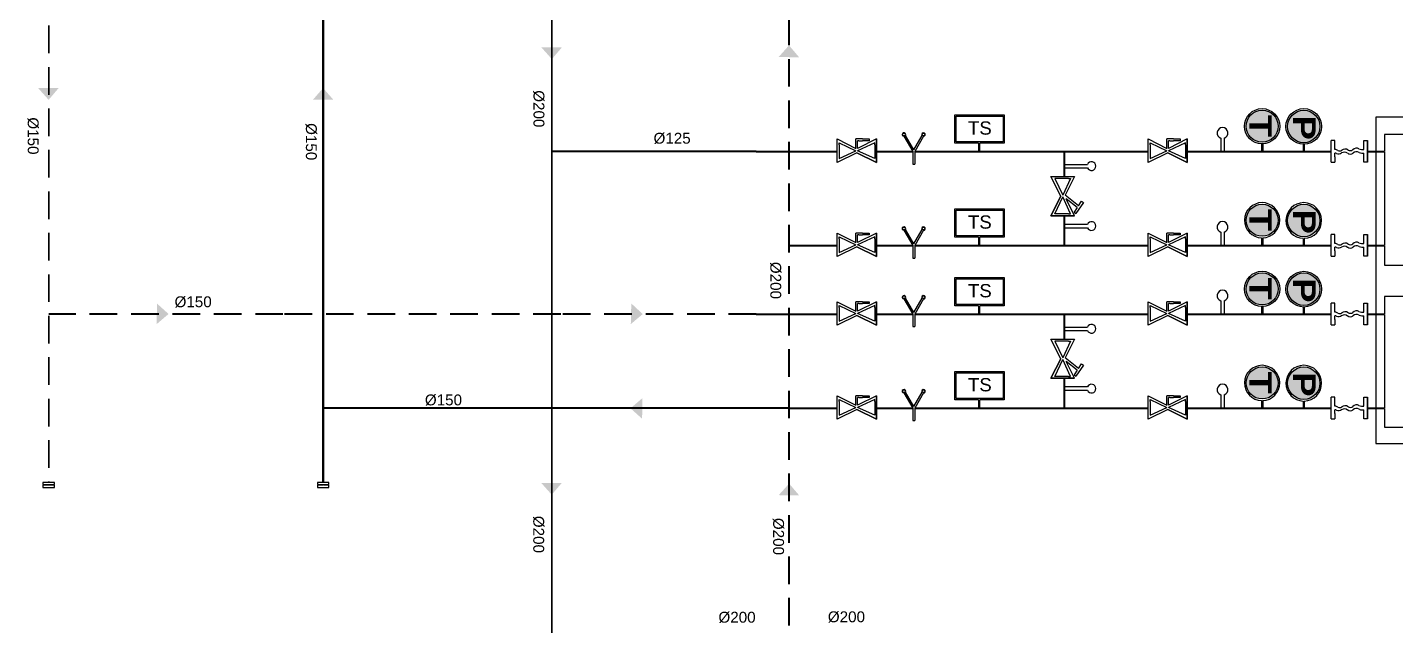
# Model space of a CAD drawing. Header units: millimetres. Extents: x -3738 to 3262, y -1370 to 2506.
# Drawn here: x -408 to 850, y -595 to -46 of the extents above; entities that cross this region are included whole.
import ezdxf

# ---------------------------------------------------------------- set-up
doc = ezdxf.new("R2010")
doc.units = ezdxf.units.MM
doc.linetypes.add('DASHEDX2', pattern=[38.1, 25.4, -12.7])
doc.styles.get("Standard").update_dxf_attribs({"font": 'arial.ttf'})

msp = doc.modelspace()

# ---------------------------------------------------------------- hatches: boundary and pattern name
h = msp.add_hatch(color=256)
h.set_gradient(color2=(0, 0, 0), tint=1)
h.paths.add_polyline_path([(301.9, -73.1), (292.6, -62.2), (283, -72.9), (291.8, -73)])
h = msp.add_hatch(color=256)
h.set_gradient(color2=(0, 0, 0), tint=1)
h.paths.add_polyline_path([(64.9, -64.1), (74.5, -74.8), (83.8, -63.9), (75.1, -64)])
h = msp.add_hatch(color=256)
h.set_gradient(color2=(0, 0, 0), tint=1)
h.paths.add_polyline_path([(-397.9, -101.5), (-388.3, -112.2), (-379, -101.3), (-387.8, -101.4)])
h = msp.add_hatch(color=256)
h.set_gradient(color2=(0, 0, 0), tint=1)
h.paths.add_polyline_path([(-136.5, -112.2), (-126.4, -112.2), (-135.9, -101.4), (-145.3, -112.2)])
h = msp.add_hatch(color=256)
h.set_gradient(color1=(255, 255, 255), tint=1)
h.paths.add_polyline_path([(713, -136.5, 1), (742.4, -136.5, 1)], flags=16)
h.paths.add_polyline_path([(701.9, -120.8), (701.9, -151.9), (752.7, -151.9), (752.7, -120.8)], flags=9)
h = msp.add_hatch(color=256)
h.set_gradient(color1=(255, 255, 255), tint=1)
h.paths.add_polyline_path([(713, -136.5, 1), (742.4, -136.5, 1)], flags=16)
h.paths.add_polyline_path([(701.9, -120.8), (701.9, -151.9), (752.7, -151.9), (752.7, -120.8)], flags=9)
h = msp.add_hatch(color=256)
h.set_gradient(color1=(255, 255, 255), tint=1)
h.paths.add_polyline_path([(751.1, -136.7, 1), (780.9, -136.7, 1)], flags=16)
h.paths.add_polyline_path([(741.8, -121.7), (741.8, -153.2), (793.4, -153.2), (793.4, -121.7)], flags=9)
h = msp.add_hatch(color=256)
h.set_gradient(color1=(255, 255, 255), tint=1)
h.paths.add_polyline_path([(751.1, -136.7, 1), (780.9, -136.7, 1)], flags=16)
h.paths.add_polyline_path([(741.8, -121.7), (741.8, -153.2), (793.4, -153.2), (793.4, -121.7)], flags=9)
h = msp.add_hatch(color=256)
h.set_gradient(color1=(255, 255, 255), tint=1)
h.paths.add_polyline_path([(713, -222.9, 1), (742.4, -222.9, 1)], flags=16)
h.paths.add_polyline_path([(701.9, -207.2), (701.9, -238.3), (752.7, -238.3), (752.7, -207.2)], flags=9)
h = msp.add_hatch(color=256)
h.set_gradient(color1=(255, 255, 255), tint=1)
h.paths.add_polyline_path([(713, -222.9, 1), (742.4, -222.9, 1)], flags=16)
h.paths.add_polyline_path([(701.9, -207.2), (701.9, -238.3), (752.7, -238.3), (752.7, -207.2)], flags=9)
h = msp.add_hatch(color=256)
h.set_gradient(color1=(255, 255, 255), tint=1)
h.paths.add_polyline_path([(751.1, -223.1, 1), (780.9, -223.1, 1)], flags=16)
h.paths.add_polyline_path([(741.8, -208.1), (741.8, -239.6), (793.4, -239.6), (793.4, -208.1)], flags=9)
h = msp.add_hatch(color=256)
h.set_gradient(color1=(255, 255, 255), tint=1)
h.paths.add_polyline_path([(751.1, -223.1, 1), (780.9, -223.1, 1)], flags=16)
h.paths.add_polyline_path([(741.8, -208.1), (741.8, -239.6), (793.4, -239.6), (793.4, -208.1)], flags=9)
h = msp.add_hatch(color=256)
h.set_gradient(color1=(255, 255, 255), tint=1)
h.paths.add_polyline_path([(713, -286, 1), (742.4, -286, 1)], flags=16)
h.paths.add_polyline_path([(701.9, -270.3), (701.9, -301.3), (752.7, -301.3), (752.7, -270.3)], flags=9)
h = msp.add_hatch(color=256)
h.set_gradient(color1=(255, 255, 255), tint=1)
h.paths.add_polyline_path([(713, -286, 1), (742.4, -286, 1)], flags=16)
h.paths.add_polyline_path([(701.9, -270.3), (701.9, -301.3), (752.7, -301.3), (752.7, -270.3)], flags=9)
h = msp.add_hatch(color=256)
h.set_gradient(color1=(255, 255, 255), tint=1)
h.paths.add_polyline_path([(751.1, -286.2, 1), (780.9, -286.2, 1)], flags=16)
h.paths.add_polyline_path([(741.8, -271.2), (741.8, -302.7), (793.4, -302.7), (793.4, -271.2)], flags=9)
h = msp.add_hatch(color=256)
h.set_gradient(color1=(255, 255, 255), tint=1)
h.paths.add_polyline_path([(751.1, -286.2, 1), (780.9, -286.2, 1)], flags=16)
h.paths.add_polyline_path([(741.8, -271.2), (741.8, -302.7), (793.4, -302.7), (793.4, -271.2)], flags=9)
h = msp.add_hatch(color=256)
h.set_gradient(color2=(0, 0, 0), tint=1)
h.paths.add_polyline_path([(-289, -318.4), (-278, -309), (-288.7, -299.4), (-288.8, -308.2)])
h = msp.add_hatch(color=256)
h.set_gradient(color2=(0, 0, 0), tint=1)
h.paths.add_polyline_path([(147.1, -318.3), (158.1, -309.1), (147.6, -299.4), (147.3, -308.2)])
h = msp.add_hatch(color=256)
h.set_gradient(color1=(255, 255, 255), tint=1)
h.paths.add_polyline_path([(713, -372.4, 1), (742.4, -372.4, 1)], flags=16)
h.paths.add_polyline_path([(701.9, -356.7), (701.9, -387.7), (752.7, -387.7), (752.7, -356.7)], flags=9)
h = msp.add_hatch(color=256)
h.set_gradient(color1=(255, 255, 255), tint=1)
h.paths.add_polyline_path([(713, -372.4, 1), (742.4, -372.4, 1)], flags=16)
h.paths.add_polyline_path([(701.9, -356.7), (701.9, -387.7), (752.7, -387.7), (752.7, -356.7)], flags=9)
h = msp.add_hatch(color=256)
h.set_gradient(color1=(255, 255, 255), tint=1)
h.paths.add_polyline_path([(751.1, -372.6, 1), (780.9, -372.6, 1)], flags=16)
h.paths.add_polyline_path([(741.8, -357.6), (741.8, -389.1), (793.4, -389.1), (793.4, -357.6)], flags=9)
h = msp.add_hatch(color=256)
h.set_gradient(color1=(255, 255, 255), tint=1)
h.paths.add_polyline_path([(751.1, -372.6, 1), (780.9, -372.6, 1)], flags=16)
h.paths.add_polyline_path([(741.8, -357.6), (741.8, -389.1), (793.4, -389.1), (793.4, -357.6)], flags=9)
h = msp.add_hatch(color=256)
h.set_gradient(color2=(0, 0, 0), tint=1)
h.paths.add_polyline_path([(157.7, -386.4), (146.8, -395.7), (157.5, -405.3), (157.6, -396.5)])
h = msp.add_hatch(color=256)
h.set_gradient(color2=(0, 0, 0), tint=1)
h.paths.add_polyline_path([(64.8, -464.4), (74.4, -475.1), (83.7, -464.2), (75, -464.2)])
h = msp.add_hatch(color=256)
h.set_gradient(color2=(0, 0, 0), tint=1)
h.paths.add_polyline_path([(302, -475.8), (292.7, -464.9), (283.1, -475.5), (291.9, -475.7)])

# ---------------------------------------------------------------- linework, layer by layer
at = {"color": 5}
for p, q in [((-136.1, -463.8), (-136.1, 743.7)), ((-135.6, 4.2), (-135.6, -395.4)), ((261.9, -309), (336.9, -309)), ((262.4, -309.5), (336.9, -309.5)), ((372.9, -309), (406.5, -309)), ((372.9, -309.5), (406.6, -309.5)), ((408.2, -309), (466.9, -309)), ((408.2, -309.5), (545.3, -309.5)), ((468.2, -309), (622.9, -309)), ((545.3, -309.5), (545.3, -332.1)), ((545.8, -309.5), (622.9, -309.5)), ((545.8, -309.5), (545.8, -332.1)), ((658.9, -309), (727.2, -309)), ((658.9, -309.5), (791.1, -309.5)), ((728.2, -309), (765.5, -309)), ((766.5, -309), (791.1, -309)), ((824.6, -309), (840.2, -309)), ((824.6, -309.5), (840.2, -309.5)), ((545.8, -332.1), (545.8, -324.1)), ((545.3, -368.1), (545.3, -395.4)), ((545.8, -368.1), (545.8, -395.4)), ((292.9, -395.4), (-135.6, -395.4)), ((292.9, -395.9), (-135.6, -395.9)), ((-135.6, -395.9), (-135.6, -463.8)), ((292.9, -395.4), (336.9, -395.4)), ((292.9, -395.9), (336.9, -395.9)), ((372.9, -395.4), (406.5, -395.4)), ((372.9, -395.9), (406.6, -395.9)), ((408.2, -395.4), (466.9, -395.4)), ((408.2, -395.9), (622.9, -395.9)), ((468.2, -395.4), (545.3, -395.4)), ((545.8, -395.4), (622.9, -395.4)), ((658.9, -395.4), (727.2, -395.4)), ((658.9, -395.9), (791.1, -395.9)), ((728.2, -395.4), (765.5, -395.4)), ((766.5, -395.4), (791.1, -395.4)), ((824.6, -395.4), (840.2, -395.4)), ((824.6, -395.9), (840.2, -395.9)), ((-388.5, -463.8), (-393.5, -463.8)), ((-393.5, -463.8), (-393.5, -465.8)), ((-383, -463.8), (-388, -463.8)), ((-383, -465.8), (-383, -463.8)), ((-136.1, -463.8), (-141.1, -463.8)), ((-141.1, -463.8), (-141.1, -465.8)), ((-135.6, -463.8), (-136.1, -463.8)), ((-130.6, -463.8), (-135.6, -463.8)), ((-130.6, -465.8), (-130.6, -463.8)), ((-393.5, -465.8), (-383, -465.8)), ((-388.5, -466.4), (-393.5, -466.4)), ((-393.5, -466.4), (-393.5, -468.4)), ((-393.5, -468.4), (-383, -468.4)), ((-388.5, -465.8), (-388.5, -466.4)), ((-388, -465.8), (-388, -466.4)), ((-383, -466.4), (-388, -466.4)), ((-383, -468.4), (-383, -466.4)), ((-141.1, -465.8), (-130.6, -465.8)), ((-136.1, -466.4), (-141.1, -466.4)), ((-141.1, -466.4), (-141.1, -468.4)), ((-141.1, -468.4), (-130.6, -468.4)), ((-136.1, -465.8), (-136.1, -466.4)), ((-135.6, -465.8), (-135.6, -466.4)), ((-130.6, -466.4), (-135.6, -466.4)), ((-130.6, -468.4), (-130.6, -466.4))]:
    msp.add_line(p, q, dxfattribs=at)
at = {"color": 1}
for p, q in [((74.3, 642.2), (74.3, -1325.7)), ((74.8, -1325.7), (74.8, 641.7)), ((262.4, -159.5), (74.8, -159.5)), ((262.4, -160), (74.8, -160)), ((261.9, -159.5), (336.9, -159.5)), ((262.4, -160), (336.9, -160)), ((372.9, -159.5), (406.5, -159.5)), ((372.9, -160), (406.6, -160)), ((408.2, -159.5), (466.9, -159.5)), ((408.2, -160), (545.3, -160)), ((468.2, -159.5), (622.9, -159.5)), ((545.3, -160), (545.3, -182.6)), ((545.8, -160), (622.9, -160)), ((545.8, -160), (545.8, -182.6)), ((658.9, -159.5), (727.2, -159.5)), ((658.9, -160), (791.1, -160)), ((728.2, -159.5), (765.5, -159.5)), ((766.5, -159.5), (791.1, -159.5)), ((824.6, -159.5), (840.2, -159.5)), ((824.6, -160), (840.2, -160)), ((545.8, -182.6), (545.8, -174.6)), ((545.3, -218.7), (545.3, -245.9)), ((545.8, -218.7), (545.8, -245.9)), ((292.9, -245.9), (336.9, -245.9)), ((292.9, -246.4), (336.9, -246.4)), ((372.9, -245.9), (406.5, -245.9)), ((372.9, -246.4), (406.6, -246.4)), ((408.2, -245.9), (466.9, -245.9)), ((408.2, -246.4), (622.9, -246.4)), ((468.2, -245.9), (545.3, -245.9)), ((545.8, -245.9), (622.9, -245.9)), ((658.9, -245.9), (727.2, -245.9)), ((658.9, -246.4), (791.1, -246.4)), ((728.2, -245.9), (765.5, -245.9)), ((766.5, -245.9), (791.1, -245.9)), ((824.6, -245.9), (840.2, -245.9)), ((824.6, -246.4), (840.2, -246.4))]:
    msp.add_line(p, q, dxfattribs=at)
at = {"color": 1, "linetype": 'DASHEDX2'}
for p, q in [((292.4, -595.4), (292.4, 605.7)), ((292.9, -595.4), (292.9, 605.7))]:
    msp.add_line(p, q, dxfattribs=at)
at = {"color": 5, "linetype": 'DASHEDX2'}
for p, q in [((-388.5, 489.4), (-388.5, -463.8)), ((-388, 489.4), (-388, -463.8)), ((-172.8, -309), (-388, -309)), ((-172.8, -309.5), (-388, -309.5)), ((82.7, -309), (-172.8, -309)), ((82.7, -309.5), (-172.8, -309.5)), ((262.4, -309), (82.7, -309)), ((262.4, -309.5), (82.7, -309.5))]:
    msp.add_line(p, q, dxfattribs=at)
for p, q in [((336.9, -151.8), (336.9, -148.2)), ((336.9, -169.8), (336.9, -148.2)), ((336.9, -148.2), (354.1, -156.8)), ((354.1, -149.1), (354.1, -148.2)), ((360.3, -148.2), (354.1, -148.2)), ((354.1, -156.8), (354.1, -149.1)), ((372.9, -148.2), (355.7, -156.8)), ((355.7, -156.8), (355.7, -150)), ((356.7, -150), (355.7, -150)), ((356.7, -150), (360.3, -150)), ((360.3, -148.2), (366.3, -148.2)), ((366.3, -150), (360.3, -150)), ((366.3, -148.2), (366.3, -150)), ((372.9, -151.8), (372.9, -148.2)), ((372.9, -148.2), (372.9, -169.8)), ((398.3, -145.7), (406.6, -159.6)), ((407.4, -158.2), (399.7, -145)), ((407.4, -158.2), (415, -145.1)), ((416.2, -145.7), (408.2, -159.6)), ((622.9, -151.8), (622.9, -148.2)), ((622.9, -169.8), (622.9, -148.2)), ((622.9, -148.2), (640.1, -156.8)), ((640.1, -149.1), (640.1, -148.2)), ((646.3, -148.2), (640.1, -148.2)), ((640.1, -156.8), (640.1, -149.1)), ((658.9, -148.2), (641.7, -156.8)), ((641.7, -156.8), (641.7, -150)), ((642.7, -150), (641.7, -150)), ((642.7, -150), (646.3, -150)), ((646.3, -148.2), (652.3, -148.2)), ((652.3, -150), (646.3, -150)), ((652.3, -148.2), (652.3, -150)), ((658.9, -151.8), (658.9, -148.2)), ((658.9, -148.2), (658.9, -169.8)), ((689.8, -147.5), (689.8, -159.5)), ((692.8, -147.5), (692.8, -159.5)), ((791.1, -152.8), (791.1, -149.5)), ((791.1, -169.6), (791.1, -149.5)), ((794.4, -149.5), (791.1, -149.5)), ((794.4, -154.5), (794.4, -149.5)), ((821.2, -157.9), (821.2, -149.5)), ((821.2, -149.5), (824.6, -149.5)), ((824.6, -152.8), (824.6, -149.5)), ((824.6, -149.5), (824.6, -169.6)), ((336.9, -169.8), (336.9, -151.8)), ((354.9, -160.8), (336.9, -169.8)), ((354.9, -160.8), (336.9, -169.8)), ((338.7, -153.6), (338.7, -151.8)), ((338.7, -151.8), (354.1, -159)), ((338.7, -153.6), (338.7, -164.4)), ((338.7, -166.2), (354.1, -159)), ((354.9, -160.8), (372.9, -169.8)), ((372.9, -169.8), (354.9, -160.8)), ((371.4, -151.8), (355.7, -159)), ((371.4, -166.2), (355.7, -159)), ((371.4, -153.6), (371.4, -151.8)), ((371.4, -153.6), (371.4, -164.4)), ((372.9, -169.8), (372.9, -151.8)), ((406.6, -159.6), (406.6, -171.2)), ((408.2, -159.6), (408.2, -171.2)), ((466.9, -152.1), (466.9, -154.6)), ((466.9, -154.6), (466.9, -159.5)), ((468.2, -154.6), (468.2, -152.1)), ((468.2, -159.5), (468.2, -154.6)), ((622.9, -169.8), (622.9, -151.8)), ((640.9, -160.8), (622.9, -169.8)), ((640.9, -160.8), (622.9, -169.8)), ((624.7, -153.6), (624.7, -151.8)), ((624.7, -151.8), (640.1, -159)), ((624.7, -153.6), (624.7, -164.4)), ((624.7, -166.2), (640.1, -159)), ((640.9, -160.8), (658.9, -169.8)), ((658.9, -169.8), (640.9, -160.8)), ((657.3, -151.8), (641.7, -159)), ((657.3, -166.2), (641.7, -159)), ((657.3, -153.6), (657.3, -151.8)), ((657.3, -153.6), (657.3, -164.4)), ((658.9, -169.8), (658.9, -151.8)), ((689.8, -159.5), (689.8, -159.5)), ((692.8, -159.5), (692.8, -159.5)), ((727.7, -152.7), (727.2, -152.7)), ((727.2, -152.7), (727.2, -159.5)), ((727.7, -152.7), (728.2, -152.7)), ((728.2, -152.7), (728.2, -159.5)), ((766, -153.1), (765.5, -153.1)), ((765.5, -153.1), (765.5, -159.5)), ((766, -153.1), (766.5, -153.1)), ((766.5, -153.1), (766.5, -159.5)), ((791.1, -169.6), (791.1, -152.8)), ((794.4, -157.9), (794.4, -154.5)), ((794.4, -157.9), (794.7, -157.9)), ((794.4, -164.6), (794.4, -161.2)), ((794.4, -161.2), (794.5, -161.2)), ((798.2, -159), (798.2, -159)), ((819.1, -157.9), (821.2, -157.9)), ((819.4, -161.2), (821.2, -161.2)), ((821.2, -169.6), (821.2, -161.2)), ((824.6, -169.6), (824.6, -152.8)), ((336.9, -169.8), (336.9, -166.2)), ((338.7, -164.4), (338.7, -166.2)), ((371.4, -164.4), (371.4, -166.2)), ((372.9, -169.8), (372.9, -166.2)), ((406.6, -171.2), (408.2, -171.2)), ((545.8, -171.6), (567.1, -171.6)), ((545.8, -174.6), (567.1, -174.6)), ((622.9, -169.8), (622.9, -166.2)), ((624.7, -164.4), (624.7, -166.2)), ((657.3, -164.4), (657.3, -166.2)), ((658.9, -169.8), (658.9, -166.2)), ((791.1, -169.6), (791.1, -166.2)), ((791.1, -169.6), (794.4, -169.6)), ((794.4, -164.6), (794.4, -169.6)), ((824.6, -169.6), (821.2, -169.6)), ((824.6, -169.6), (824.6, -166.2)), ((542.5, -200.6), (533.5, -182.6)), ((533.5, -182.6), (551.5, -182.6)), ((533.5, -182.6), (537.1, -182.6)), ((542.5, -200.6), (533.5, -182.6)), ((533.5, -182.6), (555.1, -182.6)), ((538.9, -184.4), (537.1, -184.4)), ((537.1, -184.4), (544.3, -199.8)), ((549.7, -184.4), (538.9, -184.4)), ((551.5, -184.4), (544.3, -199.8)), ((545.8, -182.6), (545.8, -182.6)), ((555.1, -182.6), (546.5, -199.8)), ((549.7, -184.4), (551.5, -184.4)), ((551.5, -182.6), (555.1, -182.6)), ((542.5, -200.6), (533.5, -218.7)), ((533.5, -218.7), (542.5, -200.6)), ((558.8, -209.6), (546.5, -199.8)), ((537.1, -217.1), (544.3, -201.5)), ((551.5, -217.1), (544.3, -201.5)), ((555.1, -218.7), (547.4, -203.2)), ((557.6, -211.3), (547.4, -203.2)), ((557.6, -211.3), (554.7, -215.5)), ((563.4, -206.5), (556.4, -216.7)), ((558.8, -209.6), (561.7, -205.3)), ((561.7, -205.3), (563.4, -206.5)), ((561.7, -205.3), (563.4, -206.5)), ((533.5, -218.7), (551.5, -218.7)), ((533.5, -218.7), (537.1, -218.7)), ((555.1, -218.7), (533.5, -218.7)), ((538.9, -217.1), (537.1, -217.1)), ((549.7, -217.1), (538.9, -217.1)), ((549.7, -217.1), (551.5, -217.1)), ((551.5, -218.7), (555.1, -218.7)), ((554.7, -215.5), (556.4, -216.7)), ((336.9, -238.2), (336.9, -234.6)), ((336.9, -256.3), (336.9, -234.6)), ((336.9, -234.6), (354.1, -243.2)), ((336.9, -256.3), (336.9, -238.2)), ((338.7, -240), (338.7, -238.2)), ((338.7, -238.2), (354.1, -245.4)), ((354.1, -235.5), (354.1, -234.6)), ((360.3, -234.6), (354.1, -234.6)), ((354.1, -243.2), (354.1, -235.5)), ((372.9, -234.6), (355.7, -243.2)), ((355.7, -243.2), (355.7, -236.4)), ((356.7, -236.4), (355.7, -236.4)), ((371.4, -238.2), (355.7, -245.4)), ((356.7, -236.4), (360.3, -236.4)), ((360.3, -234.6), (366.3, -234.6)), ((366.3, -236.4), (360.3, -236.4)), ((366.3, -234.6), (366.3, -236.4)), ((371.4, -240), (371.4, -238.2)), ((372.9, -238.2), (372.9, -234.6)), ((372.9, -234.6), (372.9, -256.3)), ((372.9, -256.3), (372.9, -238.2)), ((398.3, -232.1), (406.6, -246)), ((407.4, -244.6), (399.7, -231.4)), ((407.4, -244.6), (415, -231.5)), ((416.2, -232.1), (408.2, -246)), ((466.9, -238.5), (466.9, -241)), ((468.2, -241), (468.2, -238.5)), ((567.1, -226.7), (545.8, -226.7)), ((545.8, -229.7), (567.1, -229.7)), ((622.9, -238.2), (622.9, -234.6)), ((622.9, -256.3), (622.9, -234.6)), ((622.9, -234.6), (640.1, -243.2)), ((622.9, -256.3), (622.9, -238.2)), ((624.7, -240), (624.7, -238.2)), ((624.7, -238.2), (640.1, -245.4)), ((640.1, -235.5), (640.1, -234.6)), ((646.3, -234.6), (640.1, -234.6)), ((640.1, -243.2), (640.1, -235.5)), ((658.9, -234.6), (641.7, -243.2)), ((641.7, -243.2), (641.7, -236.4)), ((642.7, -236.4), (641.7, -236.4)), ((657.3, -238.2), (641.7, -245.4)), ((642.7, -236.4), (646.3, -236.4)), ((646.3, -234.6), (652.3, -234.6)), ((652.3, -236.4), (646.3, -236.4)), ((652.3, -234.6), (652.3, -236.4)), ((657.3, -240), (657.3, -238.2)), ((658.9, -238.2), (658.9, -234.6)), ((658.9, -234.6), (658.9, -256.3)), ((658.9, -256.3), (658.9, -238.2)), ((689.8, -233.9), (689.8, -245.9)), ((692.8, -233.9), (692.8, -245.9)), ((727.2, -239.1), (727.2, -245.9)), ((727.2, -239.1), (727.2, -239.1)), ((728.2, -239.1), (728.2, -245.9)), ((728.2, -239.1), (728.2, -239.1)), ((791.1, -239.2), (791.1, -235.9)), ((791.1, -256), (791.1, -235.9)), ((794.4, -235.9), (791.1, -235.9)), ((794.4, -240.9), (794.4, -235.9)), ((821.2, -244.3), (821.2, -235.9)), ((821.2, -235.9), (824.6, -235.9)), ((824.6, -239.2), (824.6, -235.9)), ((824.6, -235.9), (824.6, -256)), ((354.9, -247.2), (336.9, -256.3)), ((354.9, -247.2), (336.9, -256.3)), ((338.7, -240), (338.7, -250.8)), ((338.7, -252.6), (354.1, -245.4)), ((338.7, -250.8), (338.7, -252.6)), ((354.9, -247.2), (372.9, -256.3)), ((372.9, -256.3), (354.9, -247.2)), ((371.4, -252.6), (355.7, -245.4)), ((371.4, -240), (371.4, -250.8)), ((371.4, -250.8), (371.4, -252.6)), ((406.6, -246), (406.6, -257.6)), ((408.2, -246), (408.2, -257.6)), ((466.9, -241), (466.9, -245.9)), ((468.2, -245.9), (468.2, -241)), ((640.9, -247.2), (622.9, -256.3)), ((640.9, -247.2), (622.9, -256.3)), ((624.7, -240), (624.7, -250.8)), ((624.7, -252.6), (640.1, -245.4)), ((624.7, -250.8), (624.7, -252.6)), ((640.9, -247.2), (658.9, -256.3)), ((658.9, -256.3), (640.9, -247.2)), ((657.3, -252.6), (641.7, -245.4)), ((657.3, -240), (657.3, -250.8)), ((657.3, -250.8), (657.3, -252.6)), ((689.8, -245.9), (689.8, -245.9)), ((692.8, -245.9), (692.8, -245.9)), ((765.5, -239.5), (765.5, -245.9)), ((765.5, -239.5), (765.5, -239.5)), ((766.5, -239.5), (766.5, -245.9)), ((766.5, -239.5), (766.5, -239.5)), ((791.1, -256), (791.1, -239.2)), ((794.4, -244.3), (794.4, -240.9)), ((794.4, -244.3), (794.7, -244.3)), ((794.4, -251), (794.4, -247.6)), ((794.4, -247.6), (794.5, -247.6)), ((794.4, -251), (794.4, -256)), ((798.2, -245.4), (798.2, -245.4)), ((819.1, -244.3), (821.2, -244.3)), ((819.4, -247.6), (821.2, -247.6)), ((821.2, -256), (821.2, -247.6)), ((824.6, -256), (824.6, -239.2)), ((840.1, -246.4), (840.2, -246.4)), ((336.9, -256.3), (336.9, -252.6)), ((372.9, -256.3), (372.9, -252.6)), ((406.6, -257.6), (408.2, -257.6)), ((622.9, -256.3), (622.9, -252.6)), ((658.9, -256.3), (658.9, -252.6)), ((791.1, -256), (791.1, -252.6)), ((791.1, -256), (794.4, -256)), ((824.6, -256), (821.2, -256)), ((824.6, -256), (824.6, -252.6)), ((336.9, -301.3), (336.9, -297.7)), ((336.9, -319.3), (336.9, -297.7)), ((336.9, -297.7), (354.1, -306.3)), ((336.9, -319.3), (336.9, -301.3)), ((338.7, -303.1), (338.7, -301.3)), ((338.7, -301.3), (354.1, -308.5)), ((354.1, -298.6), (354.1, -297.7)), ((360.3, -297.7), (354.1, -297.7)), ((354.1, -306.3), (354.1, -298.6)), ((372.9, -297.7), (355.7, -306.3)), ((355.7, -306.3), (355.7, -299.5)), ((356.7, -299.5), (355.7, -299.5)), ((371.4, -301.3), (355.7, -308.5)), ((356.7, -299.5), (360.3, -299.5)), ((360.3, -297.7), (366.3, -297.7)), ((366.3, -299.5), (360.3, -299.5)), ((366.3, -297.7), (366.3, -299.5)), ((371.4, -303.1), (371.4, -301.3)), ((372.9, -301.3), (372.9, -297.7)), ((372.9, -297.7), (372.9, -319.3)), ((372.9, -319.3), (372.9, -301.3)), ((398.3, -295.2), (406.6, -309.1)), ((407.4, -307.7), (399.7, -294.5)), ((407.4, -307.7), (415, -294.5)), ((416.2, -295.2), (408.2, -309.1)), ((466.9, -301.6), (466.9, -304)), ((468.2, -304), (468.2, -301.6)), ((622.9, -301.3), (622.9, -297.7)), ((622.9, -319.3), (622.9, -297.7)), ((622.9, -297.7), (640.1, -306.3)), ((622.9, -319.3), (622.9, -301.3)), ((624.7, -303.1), (624.7, -301.3)), ((624.7, -301.3), (640.1, -308.5)), ((640.1, -298.6), (640.1, -297.7)), ((646.3, -297.7), (640.1, -297.7)), ((640.1, -306.3), (640.1, -298.6)), ((658.9, -297.7), (641.7, -306.3)), ((641.7, -306.3), (641.7, -299.5)), ((642.7, -299.5), (641.7, -299.5)), ((657.3, -301.3), (641.7, -308.5)), ((642.7, -299.5), (646.3, -299.5)), ((646.3, -297.7), (652.3, -297.7)), ((652.3, -299.5), (646.3, -299.5)), ((652.3, -297.7), (652.3, -299.5)), ((657.3, -303.1), (657.3, -301.3)), ((658.9, -301.3), (658.9, -297.7)), ((658.9, -297.7), (658.9, -319.3)), ((658.9, -319.3), (658.9, -301.3)), ((689.8, -297), (689.8, -309)), ((692.8, -297), (692.8, -309)), ((791.1, -302.3), (791.1, -299)), ((791.1, -319), (791.1, -299)), ((794.4, -299), (791.1, -299)), ((794.4, -304), (794.4, -299)), ((821.2, -307.3), (821.2, -299)), ((821.2, -299), (824.6, -299)), ((824.6, -302.3), (824.6, -299)), ((824.6, -299), (824.6, -319)), ((354.9, -310.3), (336.9, -319.3)), ((354.9, -310.3), (336.9, -319.3)), ((338.7, -303.1), (338.7, -313.9)), ((338.7, -315.7), (354.1, -308.5)), ((338.7, -313.9), (338.7, -315.7)), ((354.9, -310.3), (372.9, -319.3)), ((372.9, -319.3), (354.9, -310.3)), ((371.4, -315.7), (355.7, -308.5)), ((371.4, -303.1), (371.4, -313.9)), ((371.4, -313.9), (371.4, -315.7)), ((406.6, -309.1), (406.6, -320.6)), ((408.2, -309.1), (408.2, -320.6)), ((466.9, -304), (466.9, -309)), ((468.2, -309), (468.2, -304)), ((640.9, -310.3), (622.9, -319.3)), ((640.9, -310.3), (622.9, -319.3)), ((624.7, -303.1), (624.7, -313.9)), ((624.7, -315.7), (640.1, -308.5)), ((624.7, -313.9), (624.7, -315.7)), ((640.9, -310.3), (658.9, -319.3)), ((658.9, -319.3), (640.9, -310.3)), ((657.3, -315.7), (641.7, -308.5)), ((657.3, -303.1), (657.3, -313.9)), ((657.3, -313.9), (657.3, -315.7)), ((689.8, -309), (689.8, -309)), ((692.8, -309), (692.8, -309)), ((727.7, -302.1), (727.2, -302.1)), ((727.2, -302.1), (727.2, -309)), ((727.7, -302.1), (728.2, -302.1)), ((728.2, -302.1), (728.2, -309)), ((766, -302.6), (765.5, -302.6)), ((765.5, -302.6), (765.5, -309)), ((766, -302.6), (766.5, -302.6)), ((766.5, -302.6), (766.5, -309)), ((791.1, -319), (791.1, -302.3)), ((794.4, -307.3), (794.4, -304)), ((794.4, -307.3), (794.7, -307.3)), ((794.4, -314), (794.4, -310.7)), ((794.4, -310.7), (794.5, -310.7)), ((794.4, -314), (794.4, -319)), ((798.2, -308.5), (798.2, -308.5)), ((819.1, -307.3), (821.2, -307.3)), ((819.4, -310.7), (821.2, -310.7)), ((821.2, -319), (821.2, -310.7)), ((824.6, -319), (824.6, -302.3)), ((336.9, -319.3), (336.9, -315.7)), ((372.9, -319.3), (372.9, -315.7)), ((406.6, -320.6), (408.2, -320.6)), ((545.8, -321.1), (567.1, -321.1)), ((545.8, -324.1), (567.1, -324.1)), ((622.9, -319.3), (622.9, -315.7)), ((658.9, -319.3), (658.9, -315.7)), ((791.1, -319), (791.1, -315.7)), ((791.1, -319), (794.4, -319)), ((824.6, -319), (821.2, -319)), ((824.6, -319), (824.6, -315.7)), ((542.5, -350.1), (533.5, -332.1)), ((533.5, -332.1), (551.5, -332.1)), ((533.5, -332.1), (537.1, -332.1)), ((542.5, -350.1), (533.5, -332.1)), ((533.5, -332.1), (555.1, -332.1)), ((538.9, -333.9), (537.1, -333.9)), ((537.1, -333.9), (544.3, -349.3)), ((549.7, -333.9), (538.9, -333.9)), ((551.5, -333.9), (544.3, -349.3)), ((545.8, -332.1), (545.8, -332.1)), ((555.1, -332.1), (546.5, -349.3)), ((549.7, -333.9), (551.5, -333.9)), ((551.5, -332.1), (555.1, -332.1)), ((542.5, -350.1), (533.5, -368.1)), ((533.5, -368.1), (542.5, -350.1)), ((537.1, -366.6), (544.3, -350.9)), ((551.5, -366.6), (544.3, -350.9)), ((558.8, -359), (546.5, -349.3)), ((555.1, -368.1), (547.4, -352.6)), ((557.6, -360.7), (547.4, -352.6)), ((557.6, -360.7), (554.7, -365)), ((563.4, -356), (556.4, -366.2)), ((558.8, -359), (561.7, -354.8)), ((561.7, -354.8), (563.4, -356)), ((561.7, -354.8), (563.4, -356)), ((533.5, -368.1), (551.5, -368.1)), ((533.5, -368.1), (537.1, -368.1)), ((555.1, -368.1), (533.5, -368.1)), ((538.9, -366.6), (537.1, -366.6)), ((549.7, -366.6), (538.9, -366.6)), ((567.1, -376.1), (545.8, -376.1)), ((549.7, -366.6), (551.5, -366.6)), ((551.5, -368.1), (555.1, -368.1)), ((554.7, -365), (556.4, -366.2)), ((336.9, -387.7), (336.9, -384.1)), ((336.9, -405.7), (336.9, -384.1)), ((336.9, -384.1), (354.1, -392.7)), ((336.9, -405.7), (336.9, -387.7)), ((338.7, -389.5), (338.7, -387.7)), ((338.7, -387.7), (354.1, -394.9)), ((338.7, -389.5), (338.7, -400.3)), ((354.1, -385), (354.1, -384.1)), ((360.3, -384.1), (354.1, -384.1)), ((354.1, -392.7), (354.1, -385)), ((372.9, -384.1), (355.7, -392.7)), ((355.7, -392.7), (355.7, -385.9)), ((356.7, -385.9), (355.7, -385.9)), ((371.4, -387.7), (355.7, -394.9)), ((356.7, -385.9), (360.3, -385.9)), ((360.3, -384.1), (366.3, -384.1)), ((366.3, -385.9), (360.3, -385.9)), ((366.3, -384.1), (366.3, -385.9)), ((371.4, -389.5), (371.4, -387.7)), ((371.4, -389.5), (371.4, -400.3)), ((372.9, -387.7), (372.9, -384.1)), ((372.9, -384.1), (372.9, -405.7)), ((372.9, -405.7), (372.9, -387.7)), ((398.3, -381.6), (406.6, -395.5)), ((407.4, -394.1), (399.7, -380.9)), ((407.4, -394.1), (415, -380.9)), ((416.2, -381.6), (408.2, -395.5)), ((466.9, -388), (466.9, -390.4)), ((468.2, -390.4), (468.2, -388)), ((545.8, -379.1), (567.1, -379.1)), ((622.9, -387.7), (622.9, -384.1)), ((622.9, -405.7), (622.9, -384.1)), ((622.9, -384.1), (640.1, -392.7)), ((622.9, -405.7), (622.9, -387.7)), ((624.7, -389.5), (624.7, -387.7)), ((624.7, -387.7), (640.1, -394.9)), ((624.7, -389.5), (624.7, -400.3)), ((640.1, -385), (640.1, -384.1)), ((646.3, -384.1), (640.1, -384.1)), ((640.1, -392.7), (640.1, -385)), ((658.9, -384.1), (641.7, -392.7)), ((641.7, -392.7), (641.7, -385.9)), ((642.7, -385.9), (641.7, -385.9)), ((657.3, -387.7), (641.7, -394.9)), ((642.7, -385.9), (646.3, -385.9)), ((646.3, -384.1), (652.3, -384.1)), ((652.3, -385.9), (646.3, -385.9)), ((652.3, -384.1), (652.3, -385.9)), ((657.3, -389.5), (657.3, -387.7)), ((657.3, -389.5), (657.3, -400.3)), ((658.9, -387.7), (658.9, -384.1)), ((658.9, -384.1), (658.9, -405.7)), ((658.9, -405.7), (658.9, -387.7)), ((689.8, -383.4), (689.8, -395.4)), ((692.8, -383.4), (692.8, -395.4)), ((727.2, -388.5), (727.2, -395.4)), ((727.2, -388.5), (727.2, -388.5)), ((728.2, -388.5), (728.2, -395.4)), ((728.2, -388.5), (728.2, -388.5)), ((765.5, -389), (765.5, -395.4)), ((765.5, -389), (765.5, -389)), ((766.5, -389), (766.5, -395.4)), ((766.5, -389), (766.5, -389)), ((791.1, -388.7), (791.1, -385.4)), ((791.1, -405.5), (791.1, -385.4)), ((794.4, -385.4), (791.1, -385.4)), ((791.1, -405.5), (791.1, -388.7)), ((794.4, -390.4), (794.4, -385.4)), ((821.2, -393.7), (821.2, -385.4)), ((821.2, -385.4), (824.6, -385.4)), ((824.6, -388.7), (824.6, -385.4)), ((824.6, -385.4), (824.6, -405.5)), ((824.6, -405.5), (824.6, -388.7)), ((354.9, -396.7), (336.9, -405.7)), ((354.9, -396.7), (336.9, -405.7)), ((336.9, -405.7), (336.9, -402.1)), ((338.7, -402.1), (354.1, -394.9)), ((338.7, -400.3), (338.7, -402.1)), ((354.9, -396.7), (372.9, -405.7)), ((372.9, -405.7), (354.9, -396.7)), ((371.4, -402.1), (355.7, -394.9)), ((371.4, -400.3), (371.4, -402.1)), ((372.9, -405.7), (372.9, -402.1)), ((406.6, -395.5), (406.6, -407)), ((408.2, -395.5), (408.2, -407)), ((466.9, -390.4), (466.9, -395.4)), ((468.2, -395.4), (468.2, -390.4)), ((640.9, -396.7), (622.9, -405.7)), ((640.9, -396.7), (622.9, -405.7)), ((622.9, -405.7), (622.9, -402.1)), ((624.7, -402.1), (640.1, -394.9)), ((624.7, -400.3), (624.7, -402.1)), ((640.9, -396.7), (658.9, -405.7)), ((658.9, -405.7), (640.9, -396.7)), ((657.3, -402.1), (641.7, -394.9)), ((657.3, -400.3), (657.3, -402.1)), ((658.9, -405.7), (658.9, -402.1)), ((689.8, -395.4), (689.8, -395.4)), ((692.8, -395.4), (692.8, -395.4)), ((791.1, -405.5), (791.1, -402.1)), ((794.4, -393.7), (794.4, -390.4)), ((794.4, -393.7), (794.7, -393.7)), ((794.4, -400.4), (794.4, -397.1)), ((794.4, -397.1), (794.5, -397.1)), ((794.4, -400.4), (794.4, -405.5)), ((798.2, -394.9), (798.2, -394.9)), ((819.1, -393.7), (821.2, -393.7)), ((819.4, -397.1), (821.2, -397.1)), ((821.2, -405.5), (821.2, -397.1)), ((824.6, -405.5), (824.6, -402.1)), ((832.3, -395.9), (832.3, -395.4)), ((406.6, -407), (408.2, -407)), ((791.1, -405.5), (794.4, -405.5)), ((824.6, -405.5), (821.2, -405.5))]:
    msp.add_line(p, q)
for points in [[(466.9, -152.1), (445, -152.1), (445, -126), (490.6, -126), (490.6, -152.1), (468.2, -152.1)], [(832.3, -395.9), (832.3, -428.1), (1132.3, -428.1), (1132.3, -128.1), (832.3, -128.1), (832.3, -159.5)], [(840.2, -246.4), (840.2, -264.2), (1120.2, -264.2), (1120.2, -144.2), (840.2, -144.2), (840.2, -159.5)], [(832.3, -160), (832.3, -245.9)], [(840.2, -160), (840.2, -245.9)], [(466.9, -238.5), (445, -238.5), (445, -212.4), (490.6, -212.4), (490.6, -238.5), (468.2, -238.5)], [(832.3, -246.4), (832.3, -309)], [(466.9, -301.6), (445, -301.6), (445, -275.5), (490.6, -275.5), (490.6, -301.6), (468.2, -301.6)], [(840.2, -395.9), (840.2, -413), (1120.2, -413), (1120.2, -293), (840.2, -293), (840.2, -309)], [(832.3, -309.5), (832.3, -395.4)], [(840.2, -309.5), (840.2, -395.4)], [(466.9, -388), (445, -388), (445, -361.9), (490.6, -361.9), (490.6, -388), (468.2, -388)]]:
    msp.add_lwpolyline(points)
for points in [[(446.2, -127.3), (489.4, -127.3), (489.4, -150.9), (446.2, -150.9)], [(446.2, -213.7), (489.4, -213.7), (489.4, -237.3), (446.2, -237.3)], [(446.2, -276.7), (489.4, -276.7), (489.4, -300.4), (446.2, -300.4)], [(446.2, -363.1), (489.4, -363.1), (489.4, -386.8), (446.2, -386.8)]]:
    msp.add_lwpolyline(points, close=True)
for centre, radius in [((727.7, -136.5), 16.2), ((727.7, -136.5), 14.7), ((766, -136.7), 16.4), ((766, -136.7), 14.9), ((398.3, -144.1), 1.29), ((416.3, -144.1), 1.29), ((727.7, -222.9), 14.7), ((766, -223.1), 14.9), ((398.3, -230.5), 1.29), ((416.3, -230.5), 1.29), ((727.7, -286), 16.2), ((727.7, -286), 14.7), ((766, -286.2), 16.4), ((766, -286.2), 14.9), ((398.3, -293.6), 1.29), ((416.3, -293.6), 1.29), ((727.7, -372.4), 14.7), ((766, -372.6), 14.9), ((398.3, -380), 1.29), ((416.3, -380), 1.29)]:
    msp.add_circle(centre, radius)
for centre, radius, start, end in [((691.3, -142.7), 5, 287.4576, 252.5424), ((398.3, -144.1), 1.61, 326.9758, 270), ((416.3, -144.1), 1.61, 264.1869, 216.1084), ((794.5, -166.2), 5.02, 70.5955, 90), ((794.7, -162.9), 5.02, 57.0076, 90), ((798, -156.2), 5.55, 250.5955, 300.3448), ((799, -156.1), 3.03, 237.0076, 307.4133), ((803.3, -165.4), 5.02, 53.3456, 120.3448), ((803.9, -162.5), 5.02, 55.953, 127.4133), ((808.7, -158.2), 3.9, 233.3456, 311.0513), ((808.7, -155.5), 3.43, 235.953, 312.9094), ((814.4, -161.7), 5.02, 62.0579, 132.9094), ((814.5, -164.9), 5.02, 60.7856, 131.0513), ((819.1, -152.8), 5.02, 242.0579, 270), ((819.4, -156.2), 5.02, 240.7856, 270), ((570.8, -173.1), 4, 202.0243, 157.9757), ((727.7, -222.9), 16.2, 271.771, 268.229), ((766, -223.1), 16.4, 271.7466, 268.2534), ((570.8, -228.2), 4, 202.0243, 157.9757), ((691.3, -229.1), 5, 287.4576, 252.5424), ((398.3, -230.5), 1.61, 326.9758, 273.585), ((416.3, -230.5), 1.61, 264.1869, 216.1084), ((794.5, -252.6), 5.02, 70.5955, 90), ((794.7, -249.3), 5.02, 57.0076, 90), ((798, -242.7), 5.55, 250.5955, 300.3448), ((799, -242.5), 3.03, 237.0076, 307.4133), ((803.3, -251.8), 5.02, 53.3456, 120.3448), ((803.9, -248.9), 5.02, 55.953, 127.4133), ((808.7, -244.6), 3.9, 233.3456, 311.0513), ((808.7, -241.9), 3.43, 235.953, 312.9094), ((814.4, -248.1), 5.02, 62.0579, 132.9094), ((814.5, -251.4), 5.02, 60.7856, 131.0513), ((819.1, -239.2), 5.02, 242.0579, 270), ((819.4, -242.6), 5.02, 240.7856, 270), ((691.3, -292.2), 5, 287.4576, 252.5424), ((398.3, -293.6), 1.61, 326.9758, 270), ((416.3, -293.6), 1.61, 264.1869, 216.1084), ((794.5, -315.7), 5.02, 70.5955, 90), ((794.7, -312.4), 5.02, 57.0076, 90), ((798, -305.7), 5.55, 250.5955, 300.3448), ((799, -305.6), 3.03, 237.0076, 307.4133), ((803.3, -314.9), 5.02, 53.3456, 120.3448), ((803.9, -312), 5.02, 55.953, 127.4133), ((808.7, -307.7), 3.9, 233.3456, 311.0513), ((808.7, -305), 3.43, 235.953, 312.9094), ((814.4, -311.2), 5.02, 62.0579, 132.9094), ((814.5, -314.4), 5.02, 60.7856, 131.0513), ((819.1, -302.3), 5.02, 242.0579, 270), ((819.4, -305.7), 5.02, 240.7856, 270), ((570.8, -322.6), 4, 202.0243, 157.9757), ((727.7, -372.4), 16.2, 271.771, 268.229), ((766, -372.6), 16.4, 271.7466, 268.2534), ((570.8, -377.6), 4, 202.0243, 157.9757), ((691.3, -378.6), 5, 287.4576, 252.5424), ((398.3, -380), 1.61, 326.9758, 273.585), ((416.3, -380), 1.61, 264.1869, 216.1084), ((794.5, -402.1), 5.02, 70.5955, 90), ((794.7, -398.8), 5.02, 57.0076, 90), ((798, -392.1), 5.55, 250.5955, 300.3448), ((799, -392), 3.03, 237.0076, 307.4133), ((803.3, -401.3), 5.02, 53.3456, 120.3448), ((803.9, -398.4), 5.02, 55.953, 127.4133), ((808.7, -394.1), 3.9, 233.3456, 311.0513), ((808.7, -391.4), 3.43, 235.953, 312.9094), ((814.4, -397.6), 5.02, 62.0579, 132.9094), ((814.5, -400.8), 5.02, 60.7856, 131.0513), ((819.1, -388.7), 5.02, 242.0579, 270), ((819.4, -392.1), 5.02, 240.7856, 270)]:
    msp.add_arc(centre, radius, start, end)

# ---------------------------------------------------------------- texts
at = {"linetype": 'DASHEDX2', "char_height": 10, "attachment_point": 1, "rotation": 270}
for s, insert in [('\\pxt4;%%C200', (67.6, -103.4)), ('\\pxt4;%%C150', (-397.5, -128.3)), ('\\pxt4;%%C150', (-141.7, -133.6)), ('\\pxt4;%%C200', (285.4, -261.1)), ('\\pxt4;%%C200', (67.4, -494.5)), ('\\pxt4;%%C200', (288, -496.4))]:
    msp.add_mtext_dynamic_manual_height_columns(s, width=125.59, gutter_width=12.5, heights=[0], dxfattribs=dict(at, insert=insert))
at = {"char_height": 12.22, "attachment_point": 1}
for insert in [(457.2, -132), (457.2, -218.4), (457.2, -281.5), (457.2, -367.9)]:
    msp.add_mtext_dynamic_manual_height_columns('TS', width=3.131, gutter_width=61.1, heights=[0], dxfattribs=dict(at, insert=insert))
at = {"attachment_point": 1, "rotation": 270}
for s, insert, char_height, width in [('\\pxqc;{\\fArial Black|b0|i0|c0|p34;T}', (736.5, -136.1), 20.581, 0.322), ('\\pxqc;{\\fArial Black|b0|i0|c0|p34;P}', (776.9, -137.7), 20.869, 0.326), ('\\pxqc;{\\fArial Black|b0|i0|c0|p34;T}', (736.5, -222.5), 20.581, 0.322), ('\\pxqc;{\\fArial Black|b0|i0|c0|p34;P}', (776.9, -224.1), 20.869, 0.326), ('\\pxqc;{\\fArial Black|b0|i0|c0|p34;T}', (736.5, -285.6), 20.581, 0.322), ('\\pxqc;{\\fArial Black|b0|i0|c0|p34;P}', (776.9, -287.2), 20.869, 0.326), ('\\pxqc;{\\fArial Black|b0|i0|c0|p34;T}', (736.5, -372), 20.581, 0.322), ('\\pxqc;{\\fArial Black|b0|i0|c0|p34;P}', (776.9, -373.6), 20.869, 0.326)]:
    msp.add_mtext(s, dxfattribs=dict(at, insert=insert, char_height=char_height, width=width))
at = {"linetype": 'DASHEDX2', "char_height": 10, "attachment_point": 1}
for s, insert in [('\\pxt4;%%C125', (168, -142.5)), ('\\pxt4;%%C150', (-272.5, -292.8)), ('\\pxt4;%%C150', (-42.3, -383)), ('\\pxt4;%%C200', (227.7, -582.7)), ('\\pxt4;%%C200', (328.3, -582.3))]:
    msp.add_mtext_dynamic_manual_height_columns(s, width=125.59, gutter_width=12.5, heights=[0], dxfattribs=dict(at, insert=insert))

doc.saveas('drawing.dxf')
